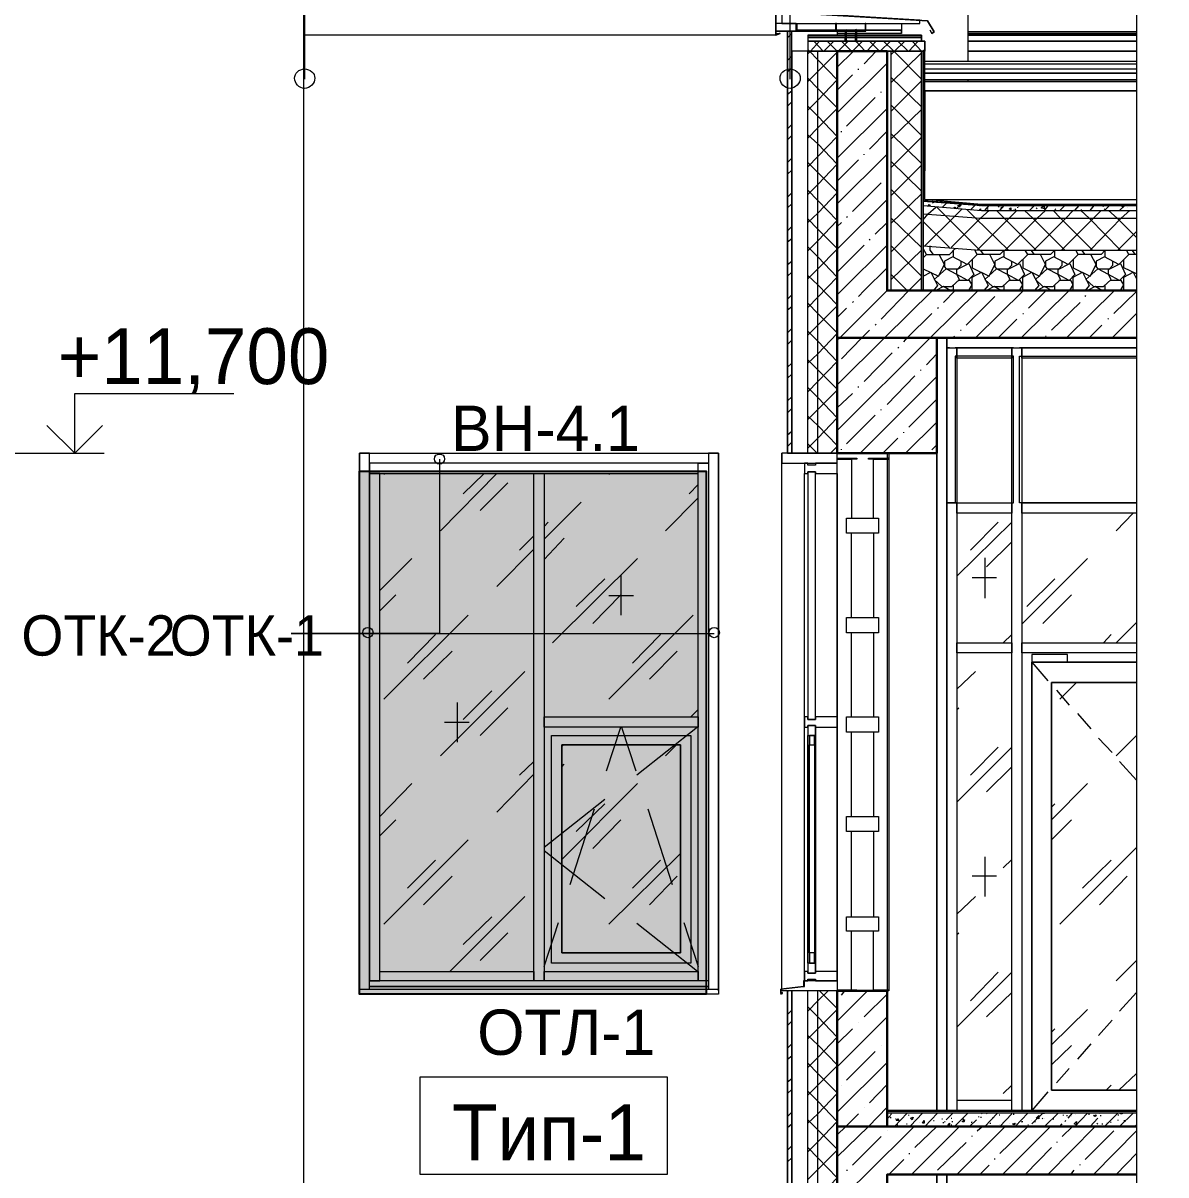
# Model space of a CAD drawing. Header units: millimetres. Extents: x 2294 to 908349, y -83289 to 219220.
# Drawn here: x 378538 to 384467, y -52394 to -46418 of the extents above; entities that cross this region are included whole.
import ezdxf

# ---------------------------------------------------------------- set-up
doc = ezdxf.new("R2010")
doc.units = ezdxf.units.MM
doc.layers.add('PDF _Геометрия', color=7, linetype='Continuous')
doc.layers.add('PDF _Текст', color=7, linetype='Continuous')

msp = doc.modelspace()

# ---------------------------------------------------------------- hatches: boundary and pattern name
at = {"transparency": 33554551}
h = msp.add_hatch(color=3, dxfattribs=at)
h.dxf.hatch_style = 1
h.paths.add_polyline_path([(380283.8, -48742.6), (382082.9, -48742.6), (382082.9, -51456), (380283.8, -51456)])

# ---------------------------------------------------------------- linework, layer by layer
msp.add_lwpolyline([(380283.8, -48742.6), (382082.9, -48742.6), (382082.9, -51456), (380283.8, -51456)], close=True)
at = {"layer": 'PDF _Геометрия', "lineweight": 9}
for points in [[(382517.7, -46708.5), (382517.7, -43289.9), (383256.5, -43289.9)], [(379999.7, -46708.5), (379999.7, -43482.3), (379260.9, -43482.3)], [(384314.4, -44518.3), (384314.4, -53091), (384467.4, -53169.7), (384157, -53322.7), (384314.4, -53401.4), (384314.4, -61506.3)], [(379995.3, -57427.6), (380178.9, -57427.6), (381311.1, -57427.6), (382430.3, -57427.6), (382452.1, -57427.6), (382452.1, -57379.5), (382430.3, -57379.5), (381311.1, -57379.5), (380178.9, -57379.5), (379995.3, -57379.5), (380178.9, -57379.5), (381311.1, -57379.5), (382430.3, -57379.5), (382452.1, -57379.5), (382452.1, -57327), (382430.3, -57327), (381311.1, -57327), (380178.9, -57327), (379995.3, -57327), (379973.4, -57327), (379995.3, -57327), (379995.3, -44951.1)], [(383496.9, -46253.8), (383440.1, -46253.8), (383440.1, -46616.7)], [(382443.4, -46472.4), (382460.9, -46472.4), (382443.4, -46476.8), (382443.4, -46358.8), (382443.4, -46481.2), (379995.3, -46481.2), (379995.3, -46358.8), (382443.4, -46358.8), (382474, -46358.8), (383094.7, -46398.1)], [(382548.3, -46459.3), (382443.4, -46459.3), (382548.3, -46459.3), (382548.3, -46420), (382443.4, -46420)], [(382552.7, -46420), (382552.7, -46459.3), (382526.4, -46459.3), (382762.5, -46459.3), (382762.5, -46481.2), (382801.8, -46481.2), (382609.5, -46481.2), (382609.5, -46485.5), (382609.5, -46494.3), (382609.5, -46511.8), (383199.6, -46511.8), (383199.6, -46494.3), (383199.6, -46485.5), (383199.6, -46481.2), (382863, -46481.2), (383199.6, -46481.2), (383199.6, -46511.8), (383217.1, -46511.8), (383217.1, -46564.2)], [(383094.7, -46420), (383094.7, -46463.7), (383094.7, -46472.4), (382863, -46472.4)], [(382465.2, -46472.4), (382443.4, -46481.2)], [(383199.6, -46485.5), (382609.5, -46485.5)], [(382801.8, -46472.4), (382762.5, -46472.4)], [(382801.8, -46485.5), (382810.6, -46485.5)], [(382806.2, -46468), (382810.6, -46468)], [(382806.2, -46511.8), (382806.2, -46485.5), (382810.6, -46511.8)], [(382854.3, -46472.4), (382810.6, -46472.4)], [(382854.3, -46485.5), (382863, -46485.5)], [(382858.7, -46468), (382863, -46468)], [(382863, -46511.8), (382858.7, -46511.8), (382858.7, -46485.5), (382858.7, -46511.8)], [(383094.7, -46454.9), (383094.7, -46454.9)], [(383094.7, -46472.4), (383094.7, -46454.9)], [(384314.4, -46463.7), (383440.1, -46463.7)], [(384314.4, -46472.4), (383440.1, -46472.4), (384314.4, -46472.4)], [(383199.6, -46494.3), (382609.5, -46494.3)], [(382806.2, -46511.8), (382806.2, -46511.8)], [(382810.6, -46511.8), (382810.6, -46511.8)], [(382609.5, -48649.5), (382609.5, -46564.2)], [(382661.9, -48649.5), (382661.9, -46564.2)], [(384314.4, -47359.8), (383510, -47359.8), (383217.1, -47333.6), (383217.1, -46564.2), (383212.8, -46564.2), (383208.4, -46564.2), (383199.6, -46564.2), (383042.3, -46564.2), (383020.4, -46564.2), (383020.4, -47805.7), (383042.3, -47805.7), (383199.6, -47805.7), (383208.4, -47805.7), (383208.4, -47574.1), (383208.4, -47407.9), (383208.4, -47364.2), (383208.4, -47342.4), (383208.4, -47338), (383208.4, -47333.6), (383208.4, -46564.2)], [(383042.3, -47805.7), (383042.3, -46564.2)], [(383199.6, -47805.7), (383199.6, -46564.2)], [(383208.4, -47333.6), (383212.8, -47333.6), (383212.8, -46564.2)], [(384314.4, -46616.7), (383217.1, -46616.7)], [(383217.1, -46629.8), (384314.4, -46629.8)], [(383217.1, -46656), (384314.4, -46656)], [(383217.1, -46712.9), (384314.4, -46712.9)], [(383217.1, -46721.6), (384314.4, -46721.6)], [(383440.1, -46712.9), (383440.1, -46721.6)], [(383217.1, -46769.7), (384314.4, -46769.7), (383217.1, -46769.7), (383217.1, -47185)], [(383510, -47359.8), (383217.1, -47333.6), (384314.4, -47333.6)], [(383208.4, -47805.7), (384314.4, -47805.7)], [(384314.4, -48155.5), (383719.9, -48155.5), (383719.9, -48103), (383719.9, -48907.4), (383719.9, -48933.6), (383719.9, -49659.3), (383719.9, -52059.3), (383667.4, -52059.3), (383667.4, -52006.8), (383383.3, -52006.8), (383383.3, -52059.3), (383667.4, -52059.3), (383667.4, -49659.3), (383667.4, -48933.6), (383667.4, -48907.4), (383667.4, -48103), (383667.4, -48155.5), (383383.3, -48155.5), (383383.3, -48103), (383383.3, -48907.4), (383330.8, -48907.4), (383383.3, -48907.4), (383383.3, -49659.3), (383383.3, -52059.3), (383330.8, -52059.3), (383330.8, -49659.3), (383330.8, -52059.3), (383330.8, -49659.3), (383330.8, -48933.6), (383330.8, -48907.4), (383330.8, -48129.2), (383330.8, -48050.6), (383330.8, -48103), (383330.8, -48907.4), (383330.8, -48103), (383357, -48103), (383693.6, -48103), (384314.4, -48103), (383719.9, -48103), (384314.4, -48103)], [(384314.4, -48050.6), (383693.6, -48050.6), (383357, -48050.6), (383330.8, -48050.6)], [(383343.9, -48103), (383330.8, -48103), (383383.3, -48103), (383374.5, -48103)], [(383676.2, -48103), (383667.4, -48103), (383719.9, -48103), (383706.8, -48103)], [(384314.4, -48959.8), (383719.9, -48959.8), (383719.9, -48907.4), (384314.4, -48907.4), (383706.8, -48907.4), (383706.8, -48146.7), (384314.4, -48146.7)], [(378137.4, -48649.5), (378635.7, -48649.5), (378806.2, -48649.5), (378806.2, -48339.1), (379632.4, -48339.1)], [(366281.7, -60684.4), (367829.2, -60684.4), (367851.1, -60684.4), (367851.1, -57327), (367829.2, -57327), (372353.8, -57327), (372331.9, -57327), (372331.9, -60684.4), (372353.8, -60684.4), (373901.3, -60684.4), (373923.2, -60684.4), (373923.2, -57327), (373901.3, -57327), (378425.9, -57327), (378404, -57327), (378404, -60684.4), (378425.9, -60684.4), (379973.4, -60684.4), (379995.3, -60684.4), (379995.3, -57327), (379995.3, -48649.5)], [(378648.8, -48649.5), (378959.2, -48649.5)], [(380699.1, -48680.1), (380699.1, -49585), (379929.7, -49585), (382124.2, -49585)], [(380336.3, -51429.8), (380336.3, -51359.8), (380336.3, -50044), (380336.3, -51386.1), (380388.7, -51386.1), (380388.7, -50044), (380388.7, -48754.4), (380336.3, -48754.4), (380336.3, -50044), (380336.3, -48728.2), (380336.3, -48649.5), (380283.8, -48649.5), (380283.8, -48728.2), (380283.8, -50044), (380283.8, -51359.8), (380283.8, -51438.5), (380283.8, -48649.5), (382146.1, -48649.5), (382146.1, -51438.5), (382146.1, -51359.8), (382146.1, -50044), (382146.1, -48728.2), (382146.1, -48649.5), (382093.6, -48649.5), (382093.6, -48728.2), (382093.6, -50044), (382093.6, -51359.8), (382093.6, -51429.8)], [(382762.5, -48649.5), (383020.4, -48649.5), (383020.4, -51438.5), (382762.5, -51438.5), (382474, -51438.5), (382474, -51429.8), (382474, -51359.8), (382474, -50044), (382474, -48728.2), (382474, -48649.5)], [(382762.5, -48675.7), (382863, -48675.7), (382863, -48680.1), (382762.5, -48680.1), (382836.8, -48680.1), (382836.8, -48986.1)], [(383020.4, -48649.5), (383029.2, -48649.5), (383029.2, -48675.7), (383029.2, -48680.1), (382924.2, -48680.1), (382924.2, -48675.7), (383029.2, -48675.7), (383020.4, -48675.7)], [(382950.5, -48986.1), (382950.5, -48680.1), (383029.2, -48680.1), (383029.2, -51434.2), (383029.2, -51438.5), (382924.2, -51438.5), (382924.2, -51434.2), (383029.2, -51434.2), (382950.5, -51434.2), (382950.5, -51128.1)], [(380410.6, -48758.8), (380415, -48754.4)], [(380703.5, -49051.6), (380996.4, -48754.4)], [(380821.5, -48859.3), (380930.8, -48754.4)], [(381577.8, -48758.8), (381582.2, -48754.4)], [(382762.5, -51386.1), (382648.8, -51386.1), (382609.5, -51386.1), (382592, -51386.1), (382592, -50044), (382592, -48754.4), (382609.5, -48754.4), (382609.5, -50017.8)], [(382648.8, -50017.8), (382648.8, -48754.4), (382762.5, -48754.4), (382762.5, -50044), (382762.5, -51386.1), (382762.5, -51438.5), (382863, -51438.5), (382863, -51434.2), (382762.5, -51434.2), (382836.8, -51434.2), (382836.8, -51128.1)], [(382762.5, -51359.8), (382762.5, -50044), (382762.5, -48728.2)], [(380908.9, -48946.7), (381053.2, -48802.5)], [(381993.1, -48859.3), (382041.2, -48811.2)], [(381870.7, -49051.6), (382041.2, -48881.2)], [(381241.2, -49095.4), (381433.5, -48903)], [(384209.5, -49051.6), (384296.9, -48959.8)], [(381241.2, -49029.8), (381263, -49007.9)], [(383383.3, -49287.7), (383667.4, -49007.9)], [(383453.2, -49152.2), (383597.5, -49007.9)], [(381114.4, -49152.2), (381188.7, -49077.9)], [(381241.2, -49200.3), (381346.1, -49091)], [(382836.8, -49501.9), (382836.8, -49064.8)], [(382950.5, -49064.8), (382950.5, -49501.9)], [(383536.3, -49239.6), (383667.4, -49108.5)], [(380996.4, -49340.2), (381188.7, -49147.8)], [(380388.7, -49362), (380554.8, -49195.9)], [(381284.9, -49633.1), (381726.4, -49195.9)], [(383527.5, -49191.5), (383527.5, -49401.4)], [(383719.9, -49536.9), (384060.8, -49195.9)], [(381407.3, -49445.1), (381555.9, -49300.8)], [(381639, -49283.3), (381639, -49488.8)], [(383588.7, -49296.5), (383461.9, -49296.5)], [(383746.1, -49445.1), (383890.4, -49300.8)], [(380388.7, -49466.9), (380471.8, -49383.9)], [(381494.7, -49532.5), (381639, -49383.9)], [(381577.8, -49388.3), (381704.6, -49388.3)], [(383829.2, -49532.5), (383977.8, -49383.9)], [(380410.6, -49926), (380847.7, -49488.8)], [(381577.8, -49926), (382015, -49488.8)], [(384209.5, -49633.1), (384314.4, -49528.1)], [(380323.2, -49585), (379929.7, -49585)], [(380533, -49738), (380677.3, -49589.4)], [(381700.2, -49738), (381844.5, -49589.4)], [(382836.8, -50017.8), (382836.8, -49580.6)], [(382950.5, -49580.6), (382950.5, -50017.8)], [(383623.7, -49633.1), (383667.4, -49589.4)], [(384143.9, -49633.1), (384183.3, -49589.4)], [(384314.4, -49685.5), (383719.9, -49685.5), (383719.9, -49633.1), (384314.4, -49633.1)], [(380616, -49821), (380764.7, -49676.8)], [(381787.6, -49821), (381931.9, -49676.8)], [(383855.4, -51963.1), (383772.3, -52059.3), (383772.3, -49733.6), (384314.4, -49733.6), (383772.3, -49733.6), (383772.3, -52059.3), (384314.4, -52059.3), (383020.4, -52059.3), (383020.4, -52063.7), (383020.4, -52072.4), (383020.4, -52142.4), (384314.4, -52142.4)], [(383772.3, -49733.6), (383855.4, -49829.8)], [(380703.5, -50218.9), (381140.6, -49781.7)], [(383383.3, -49873.5), (383479.4, -49781.7)], [(384314.4, -51954.4), (383872.9, -51954.4), (383872.9, -49838.5), (384314.4, -49838.5)], [(383916.6, -49926), (384004, -49838.5)], [(380821.5, -50030.9), (380970.1, -49882.2)], [(383899.1, -49877.9), (383964.7, -49956.6)], [(380790.9, -49943.4), (380790.9, -50148.9)], [(380908.9, -50113.9), (381053.2, -49969.7)], [(382001.8, -50017.8), (382041.2, -49978.4)], [(383383.3, -49978.4), (383392, -49969.7)], [(384008.4, -50000.3), (384078.3, -50079)], [(380725.3, -50044), (380852.1, -50044)], [(381564.7, -50297.5), (381639, -50070.2)], [(381643.4, -50070.2), (381717.7, -50297.5)], [(382036.8, -50070.2), (381722.1, -50319.4)], [(382644.5, -50113.9), (382648.8, -50113.9), (382648.8, -50061.5), (382609.5, -50061.5), (382609.5, -50113.9), (382648.8, -50113.9), (382648.8, -51294.3), (382644.5, -51294.3)], [(382609.5, -50070.2), (382609.5, -51338)], [(382648.8, -50070.2), (382648.8, -51338)], [(382618.2, -51294.3), (382609.5, -51294.3), (382609.5, -50113.9), (382618.2, -50113.9)], [(382836.8, -50533.6), (382836.8, -50096.5)], [(382950.5, -50096.5), (382950.5, -50533.6)], [(384117.7, -50127.1), (384187.6, -50201.4)], [(384209.5, -50218.9), (384314.4, -50113.9)], [(381333, -50170.8), (381341.7, -50162)], [(381870.7, -50218.9), (381927.5, -50162)], [(383383.3, -50459.3), (383667.4, -50175.1)], [(383453.2, -50319.4), (383597.5, -50175.1)], [(381114.4, -50319.4), (381188.7, -50249.5)], [(384227, -50249.5), (384314.4, -50345.6)], [(380996.4, -50511.8), (381188.7, -50315)], [(381333, -50275.7), (381346.1, -50262.6)], [(383536.3, -50406.8), (383667.4, -50275.7)], [(380388.7, -50533.6), (380554.8, -50363.1)], [(381333, -50756.6), (381726.4, -50363.1)], [(383872.9, -50551.1), (384060.8, -50363.1)], [(381555.9, -50446.2), (381241.2, -50695.4)], [(381376.7, -50887.7), (381503.5, -50494.3)], [(381407.3, -50612.3), (381555.9, -50468)], [(381778.9, -50494.3), (381905.7, -50887.7)], [(383872.9, -50485.5), (383890.4, -50468)], [(380388.7, -50634.2), (380471.8, -50551.1)], [(381494.7, -50699.7), (381639, -50551.1)], [(383872.9, -50656), (383977.8, -50551.1)], [(382836.8, -51053.8), (382836.8, -50612.3)], [(382950.5, -50612.3), (382950.5, -51053.8)], [(380410.6, -51093.2), (380847.7, -50656)], [(381555.9, -50962), (381241.2, -50712.8)], [(381577.8, -51093.2), (381949.4, -50726)], [(383916.6, -51093.2), (384314.4, -50695.4)], [(380533, -50905.2), (380677.3, -50760.9)], [(381700.2, -50905.2), (381844.5, -50760.9)], [(383527.5, -50743.4), (383527.5, -50948.9)], [(383623.7, -50800.3), (383667.4, -50756.6)], [(384034.6, -50905.2), (384183.3, -50760.9)], [(380616, -50992.6), (380764.7, -50844)], [(381787.6, -50992.6), (381931.9, -50844)], [(383588.7, -50844), (383461.9, -50844)], [(384122.1, -50992.6), (384266.3, -50844)], [(380751.6, -51338), (381140.6, -50948.9)], [(383383.3, -51040.7), (383479.4, -50948.9)], [(380821.5, -51198.1), (380970.1, -51053.8)], [(381241.2, -51311.8), (381315.5, -51084.4)], [(382036.8, -51338), (381722.1, -51088.8)], [(381966.9, -51084.4), (382041.2, -51311.8)], [(380908.9, -51281.2), (381053.2, -51136.9)], [(383383.3, -51145.6), (383392, -51136.9)], [(381429.2, -51241.8), (381433.5, -51241.8)], [(384209.5, -51386.1), (384314.4, -51281.2)], [(382093.6, -51386.1), (380336.3, -51386.1)], [(383383.3, -51626.5), (383667.4, -51342.4)], [(383453.2, -51491), (383597.5, -51342.4)], [(382146.1, -51425.4), (382146.1, -51429.8), (382146.1, -51456), (380283.8, -51456), (380283.8, -51429.8), (380283.8, -51425.4)], [(380283.8, -51429.8), (382146.1, -51429.8)], [(380283.8, -51451.6), (380283.8, -51447.3)], [(382093.6, -51416.7), (380336.3, -51416.7), (382093.6, -51416.7)], [(382093.6, -51416.7), (380336.3, -51416.7)], [(382146.1, -51447.3), (382146.1, -51451.6)], [(382592, -51416.7), (382587.6, -51416.7), (382592, -51416.7)], [(382609.5, -52990.4), (382609.5, -51438.5)], [(382661.9, -52990.4), (382661.9, -51438.5)], [(383536.3, -51574), (383667.4, -51447.3)], [(384314.4, -51447.3), (384227, -51543.4)], [(383872.9, -51718.3), (384060.8, -51534.7)], [(384187.6, -51591.5), (384117.7, -51670.2)], [(383872.9, -51652.7), (383890.4, -51635.2)], [(383872.9, -51823.2), (383977.8, -51722.7)], [(384078.3, -51713.9), (384008.4, -51792.6)], [(383964.7, -51840.7), (383899.1, -51915)], [(384222.6, -51954.4), (384314.4, -51866.9)], [(383623.7, -51971.9), (383667.4, -51928.1)], [(384157, -51954.4), (384183.3, -51928.1)], [(384314.4, -52063.7), (383020.4, -52063.7)], [(384314.4, -52072.4), (383020.4, -52072.4)], [(383125.3, -52391.5), (383020.4, -52391.5)], [(383330.8, -52465.8), (383330.8, -52391.5), (383278.3, -52391.5), (383278.3, -52465.8)], [(383278.3, -56395.9), (383278.3, -52391.5), (384314.4, -52391.5), (383693.6, -52391.5), (383357, -52391.5), (383330.8, -52391.5), (383330.8, -52439.6)]]:
    msp.add_lwpolyline(points, dxfattribs=at)
at = {"layer": 'PDF _Геометрия', "lineweight": 20}
for points in [[(383252.1, -46472.4), (383265.2, -46463.7), (383230.2, -46406.8), (382443.4, -46358.8), (382443.4, -46481.2), (382465.2, -46472.4), (382460.9, -46472.4), (382443.4, -46476.8), (382443.4, -46358.8), (383230.2, -46406.8), (383265.2, -46463.7), (383252.1, -46472.4), (383243.4, -46454.9)], [(382806.2, -46459.3), (382758.1, -46459.3), (382758.1, -46420), (382753.7, -46420), (382753.7, -46459.3)], [(382911.1, -46459.3), (382911.1, -46420), (382906.8, -46420), (382906.8, -46459.3), (382863, -46459.3)], [(382858.7, -46459.3), (382810.6, -46459.3)], [(382474, -48649.5), (382474, -48701.9), (382762.5, -48701.9), (382762.5, -48649.5)], [(382609.5, -48710.7), (382609.5, -48701.9), (382592, -48701.9), (382592, -48754.4), (382609.5, -48754.4), (382609.5, -48745.6), (382648.8, -48745.6), (382648.8, -48754.4), (382762.5, -48754.4), (382762.5, -48701.9), (382648.8, -48701.9), (382648.8, -48710.7)], [(382609.5, -50030.9), (382609.5, -50017.8), (382592, -50017.8), (382592, -50070.2), (382609.5, -50070.2), (382609.5, -50061.5), (382648.8, -50061.5), (382648.8, -50070.2), (382762.5, -50070.2), (382762.5, -50017.8), (382648.8, -50017.8), (382648.8, -50030.9)], [(382644.5, -50162), (382644.5, -50113.9), (382618.2, -50113.9), (382618.2, -50162)], [(382644.5, -51294.3), (382644.5, -51241.8), (382618.2, -51241.8), (382618.2, -51294.3)], [(382609.5, -51346.7), (382609.5, -51338), (382592, -51338), (382592, -51386.1), (382609.5, -51386.1), (382609.5, -51377.3), (382648.8, -51377.3), (382648.8, -51386.1), (382762.5, -51386.1), (382762.5, -51338), (382648.8, -51338), (382648.8, -51346.7)]]:
    msp.add_lwpolyline(points, close=True, dxfattribs=at)
at = {"layer": 'PDF _Геометрия', "lineweight": 9}
for points in [[(383190.9, -46402.5), (382474, -46358.8), (382474, -46420), (383190.9, -46420)], [(382443.4, -46459.3), (382504.6, -46459.3)], [(382526.4, -48649.5), (382526.4, -46459.3), (382504.6, -46459.3), (382504.6, -48649.5)], [(382504.6, -46459.3), (382504.6, -48649.5)], [(382753.7, -46454.9), (382552.7, -46454.9)], [(382906.8, -46454.9), (382762.5, -46454.9)], [(382806.2, -46450.6), (382806.2, -46454.9), (382801.8, -46454.9), (382801.8, -46459.3), (382806.2, -46459.3), (382806.2, -46468), (382801.8, -46468), (382801.8, -46485.5), (382806.2, -46485.5), (382806.2, -46489.9), (382801.8, -46489.9), (382806.2, -46489.9), (382806.2, -46494.3), (382801.8, -46494.3), (382806.2, -46494.3), (382806.2, -46498.6), (382801.8, -46498.6), (382801.8, -46503), (382801.8, -46507.4), (382801.8, -46511.8), (382806.2, -46511.8), (382806.2, -46516.1), (382810.6, -46516.1), (382810.6, -46511.8), (382810.6, -46507.4), (382810.6, -46503), (382810.6, -46498.6), (382810.6, -46494.3), (382810.6, -46489.9), (382810.6, -46485.5), (382810.6, -46468), (382810.6, -46459.3), (382814.9, -46459.3), (382814.9, -46454.9), (382810.6, -46454.9), (382806.2, -46450.6), (382806.2, -46454.9)], [(382854.3, -46481.2), (382810.6, -46481.2)], [(382858.7, -46450.6), (382854.3, -46454.9), (382849.9, -46454.9), (382849.9, -46459.3), (382858.7, -46459.3), (382858.7, -46468), (382854.3, -46468), (382854.3, -46485.5), (382858.7, -46485.5), (382858.7, -46489.9), (382854.3, -46489.9), (382854.3, -46494.3), (382854.3, -46498.6), (382854.3, -46503), (382854.3, -46507.4), (382854.3, -46511.8), (382858.7, -46511.8), (382858.7, -46516.1), (382863, -46511.8), (382863, -46507.4), (382863, -46503), (382863, -46498.6), (382863, -46494.3), (382863, -46489.9), (382863, -46485.5), (382863, -46468), (382863, -46459.3), (382867.4, -46459.3), (382867.4, -46454.9), (382863, -46454.9), (382858.7, -46450.6), (382858.7, -46454.9)], [(383094.7, -46454.9), (382911.1, -46454.9)], [(384314.4, -46481.2), (383440.1, -46481.2)], [(382609.5, -46564.2), (383217.1, -46564.2), (383217.1, -46511.8), (382609.5, -46511.8)], [(383440.1, -46511.8), (384314.4, -46511.8)], [(382762.5, -48649.5), (382762.5, -46564.2), (382661.9, -46564.2), (382609.5, -46564.2), (382526.4, -46564.2), (382526.4, -48649.5), (382609.5, -48649.5), (382661.9, -48649.5)], [(383440.1, -46564.2), (384314.4, -46564.2)], [(384314.4, -46677.9), (383217.1, -46677.9)], [(384314.4, -46712.9), (383217.1, -46712.9)], [(383278.3, -48933.6), (383278.3, -48907.4), (383278.3, -48129.2), (383278.3, -48050.6), (383278.3, -52059.3), (383278.3, -49659.3)], [(383383.3, -48103), (383667.4, -48103)], [(383676.2, -48907.4), (383676.2, -48146.7), (383374.5, -48146.7), (383374.5, -48907.4)], [(381215, -48701.9), (380336.3, -48701.9), (380336.3, -48754.4), (381215, -48754.4), (382041.2, -48754.4), (382041.2, -48701.9), (381215, -48701.9), (380362.5, -48701.9), (380336.3, -48701.9), (380336.3, -48649.5), (380362.5, -48649.5), (381215, -48649.5), (382067.4, -48649.5), (382093.6, -48649.5), (382093.6, -48701.9), (382067.4, -48701.9)], [(382041.2, -48728.2), (382041.2, -48701.9), (382093.6, -48701.9), (382093.6, -48728.2), (382093.6, -50044), (382093.6, -51386.1), (382041.2, -51386.1), (382041.2, -50044)], [(381241.2, -51386.1), (381188.7, -51386.1), (380388.7, -51386.1), (380388.7, -51338), (381188.7, -51338), (381188.7, -51386.1), (381188.7, -50044), (381188.7, -48754.4), (381241.2, -48754.4), (381241.2, -50044)], [(382648.8, -50030.9), (382648.8, -48745.6), (382609.5, -48745.6), (382609.5, -50030.9)], [(383330.8, -49659.3), (383330.8, -48907.4)], [(383383.3, -48907.4), (383667.4, -48907.4), (383667.4, -48959.8), (383383.3, -48959.8)], [(382976.7, -49064.8), (382810.6, -49064.8), (382810.6, -48986.1), (382976.7, -48986.1)], [(382976.7, -49580.6), (382810.6, -49580.6), (382810.6, -49501.9), (382976.7, -49501.9)], [(383383.3, -49633.1), (383667.4, -49633.1), (383667.4, -49685.5), (383383.3, -49685.5)], [(383955.9, -49694.3), (383772.3, -49694.3), (383772.3, -49733.6), (383955.9, -49733.6)], [(382041.2, -50070.2), (381241.2, -50070.2), (381241.2, -50017.8), (382041.2, -50017.8)], [(382976.7, -50096.5), (382810.6, -50096.5), (382810.6, -50017.8), (382976.7, -50017.8)], [(381280.5, -50113.9), (382001.8, -50113.9), (382001.8, -51294.3), (381280.5, -51294.3)], [(382001.8, -50113.9), (382001.8, -51294.3), (381280.5, -51294.3), (381280.5, -50113.9)], [(381949.4, -50162), (381333, -50162), (381333, -51241.8), (381949.4, -51241.8)], [(381333, -51241.8), (381333, -50162), (381949.4, -50162), (381949.4, -51241.8)], [(382618.2, -51241.8), (382618.2, -50162), (382644.5, -50162), (382644.5, -51241.8)], [(382976.7, -50612.3), (382810.6, -50612.3), (382810.6, -50533.6), (382976.7, -50533.6)], [(382976.7, -51128.1), (382810.6, -51128.1), (382810.6, -51053.8), (382976.7, -51053.8)], [(382648.8, -51346.7), (382648.8, -51294.3), (382609.5, -51294.3), (382609.5, -51346.7)], [(382041.2, -51386.1), (381241.2, -51386.1), (381241.2, -51338), (382041.2, -51338)], [(382587.6, -51386.1), (382587.6, -51416.7), (382592, -51416.7), (382592, -51386.1)], [(382587.6, -51416.7), (382469.6, -51429.8), (382469.6, -51456), (382478.3, -51451.6), (382478.3, -51447.3), (382469.6, -51451.6), (382469.6, -51429.8)], [(382526.4, -52990.4), (382526.4, -51438.5), (382504.6, -51438.5), (382504.6, -52990.4)], [(382504.6, -51438.5), (382504.6, -52990.4)], [(382762.5, -52990.4), (382762.5, -51438.5), (382661.9, -51438.5), (382609.5, -51438.5), (382526.4, -51438.5), (382526.4, -52990.4), (382609.5, -52990.4), (382661.9, -52990.4)], [(380598.6, -51884.4), (381879.4, -51884.4), (381879.4, -52391.5), (380598.6, -52391.5)]]:
    msp.add_lwpolyline(points, close=True, dxfattribs=at)
at = {"layer": 'PDF _Геометрия', "color": 250, "lineweight": 9, "true_color": 0x1d1d1d}
for points in [[(382504.6, -46494.3), (382526.4, -46472.4)], [(383243.4, -46459.3), (383247.7, -46459.3)], [(383256.5, -46450.6), (383256.5, -46450.6)], [(382609.5, -46577.3), (382622.6, -46564.2), (382670.7, -46511.8)], [(382688.2, -46564.2), (382640.1, -46511.8)], [(382692.5, -46564.2), (382745, -46511.8)], [(382762.5, -46564.2), (382710, -46511.8)], [(382766.9, -46564.2), (382819.3, -46511.8)], [(382836.8, -46564.2), (382784.3, -46511.8)], [(382841.2, -46564.2), (382893.6, -46511.8)], [(382906.8, -46564.2), (382858.7, -46511.8)], [(382915.5, -46564.2), (382963.6, -46511.8)], [(382981.1, -46564.2), (382928.6, -46511.8)], [(382985.4, -46564.2), (383037.9, -46511.8)], [(383199.6, -46708.5), (383055.4, -46564.2), (383002.9, -46511.8)], [(383042.3, -46581.7), (383059.8, -46564.2), (383112.2, -46511.8)], [(383129.7, -46564.2), (383077.2, -46511.8)], [(383134.1, -46564.2), (383182.2, -46511.8)], [(383199.6, -46564.2), (383151.6, -46511.8)], [(382504.6, -46612.3), (382526.4, -46590.5)], [(382609.5, -46870.2), (382661.9, -46817.8), (382762.5, -46712.9), (382661.9, -46607.9), (382618.2, -46564.2), (382609.5, -46555.5)], [(382609.5, -46721.6), (382661.9, -46669.1), (382762.5, -46568.6)], [(382762.5, -46647.3), (382845.6, -46564.2)], [(382762.5, -46564.2), (382762.5, -46564.2)], [(382902.4, -46629.8), (382963.6, -46564.2)], [(383042.3, -46726), (383199.6, -46573)], [(383204, -46564.2), (383217.1, -46555.5)], [(382504.6, -46669.1), (382526.4, -46651.7)], [(382762.5, -46883.3), (383020.4, -46625.4)], [(382871.8, -46660.4), (382871.8, -46656)], [(382762.5, -46857.1), (382661.9, -46756.6), (382609.5, -46704.1)], [(382762.5, -46765.3), (382841.2, -46686.6)], [(383199.6, -46852.7), (383042.3, -46699.7)], [(383042.3, -46874.6), (383199.6, -46717.2)], [(382504.6, -46787.2), (382526.4, -46769.7)], [(382989.8, -46778.4), (382989.8, -46774.1)], [(383020.4, -46747.8), (383020.4, -46743.5)], [(382504.6, -46848.4), (382526.4, -46826.5)], [(382609.5, -47163.1), (382661.9, -47110.7), (382762.5, -47005.8), (382661.9, -46900.8), (382609.5, -46848.4)], [(382810.6, -46953.3), (382959.2, -46804.7)], [(383199.6, -47001.4), (383042.3, -46844)], [(382609.5, -47014.5), (382661.9, -46962), (382762.5, -46861.5)], [(382762.5, -47119.4), (383020.4, -46861.5)], [(383042.3, -47018.9), (383199.6, -46865.9)], [(382504.6, -46966.4), (382526.4, -46944.5)], [(382504.6, -47023.2), (382526.4, -47001.4)], [(382609.5, -47307.4), (382661.9, -47254.9), (382762.5, -47150), (382661.9, -47045.1), (382609.5, -46997)], [(382784.3, -46983.9), (382784.3, -46979.5)], [(382928.6, -47071.3), (383020.4, -46979.5)], [(383199.6, -47145.6), (383042.3, -46992.6)], [(383042.3, -47167.5), (383199.6, -47010.1)], [(382504.6, -47141.3), (382526.4, -47119.4)], [(382762.5, -47294.3), (382661.9, -47193.7), (382609.5, -47141.3)], [(382762.5, -47355.5), (383020.4, -47097.6)], [(382762.5, -47237.4), (382871.8, -47128.2)], [(382902.4, -47101.9), (382902.4, -47097.6)], [(383199.6, -47289.9), (383042.3, -47136.9)], [(382504.6, -47202.5), (382526.4, -47180.6)], [(383042.3, -47311.8), (383199.6, -47154.4)], [(382841.2, -47394.8), (382989.8, -47246.2)], [(383020.4, -47220), (383020.4, -47215.6)], [(382504.6, -47320.5), (382526.4, -47298.6)], [(382609.5, -47600.3), (382661.9, -47547.8), (382762.5, -47442.9), (382661.9, -47338), (382609.5, -47285.5)], [(382609.5, -47451.7), (382661.9, -47403.6), (382762.5, -47298.6)], [(383199.6, -47438.5), (383042.3, -47281.2)], [(383042.3, -47456), (383199.6, -47303)], [(382504.6, -47377.3), (382526.4, -47355.5)], [(382609.5, -47744.5), (382661.9, -47692.1), (382762.5, -47591.5), (383020.4, -47333.6)], [(383208.4, -47355.5), (383208.4, -47355.5)], [(383208.4, -47438.5), (383234.6, -47407.9), (383274, -47373)], [(383217.1, -47574.1), (383370.1, -47421.1), (383409.5, -47381.7)], [(383234.6, -47368.6), (383239, -47359.8), (383243.4, -47368.6)], [(383239, -47364.2), (383243.4, -47364.2)], [(383256.5, -47351.1), (383260.9, -47346.7)], [(383501.3, -47595.9), (383322.1, -47416.7), (383278.3, -47373)], [(383304.6, -47359.8), (383304.6, -47359.8)], [(383308.9, -47373), (383330.8, -47351.1)], [(383365.8, -47377.3), (383374.5, -47373), (383374.5, -47377.3)], [(383370.1, -47373), (383374.5, -47373)], [(383378.9, -47381.7), (383405.1, -47355.5)], [(383396.4, -47364.2), (383400.7, -47364.2)], [(383400.7, -47359.8), (383405.1, -47364.2)], [(383649.9, -47595.9), (383479.4, -47429.8), (383435.7, -47386.1)], [(383453.2, -47386.1), (383475.1, -47364.2)], [(383496.9, -47390.4), (383505.7, -47381.7), (383505.7, -47390.4)], [(383501.3, -47364.2), (383501.3, -47368.6)], [(383527.5, -47390.4), (383549.4, -47364.2)], [(383540.6, -47381.7), (383545, -47381.7)], [(383597.5, -47368.6), (383601.8, -47373)], [(383606.2, -47390.4), (383628.1, -47364.2)], [(383610.6, -47373), (383614.9, -47373)], [(383676.2, -47390.4), (383680.5, -47386.1)], [(383684.9, -47386.1), (383689.3, -47381.7)], [(383698, -47373), (383698, -47377.3)], [(383702.4, -47368.6), (383706.8, -47364.2)], [(383759.2, -47390.4), (383785.4, -47364.2)], [(383772.3, -47373), (383776.7, -47373)], [(383794.2, -47377.3), (383798.6, -47381.7)], [(383837.9, -47390.4), (383855.4, -47368.6)], [(383890.4, -47381.7), (383894.7, -47386.1)], [(383916.6, -47390.4), (383942.8, -47364.2)], [(383990.9, -47386.1), (383990.9, -47390.4)], [(383995.3, -47390.4), (384017.1, -47364.2)], [(384008.4, -47373), (384008.4, -47373)], [(384025.9, -47386.1), (384030.2, -47386.1)], [(384074, -47390.4), (384095.8, -47364.2)], [(384139.5, -47368.6), (384143.9, -47368.6)], [(384148.3, -47390.4), (384174.5, -47364.2)], [(384148.3, -47386.1), (384152.7, -47381.7)], [(384227, -47390.4), (384253.2, -47364.2)], [(384240.1, -47373), (384244.5, -47368.6)], [(384266.3, -47377.3), (384266.3, -47377.3)], [(382762.5, -47587.2), (382661.9, -47486.6), (382609.5, -47434.2)], [(382810.6, -47425.4), (382814.9, -47421.1)], [(383199.6, -47582.8), (383042.3, -47429.8)], [(383042.3, -47604.7), (383199.6, -47447.3)], [(383343.9, -47582.8), (383208.4, -47447.3)], [(383352.7, -47582.8), (383505.7, -47429.8), (383549.4, -47390.4)], [(383488.2, -47595.9), (383654.3, -47429.8), (383693.6, -47390.4)], [(383794.2, -47595.9), (383628.1, -47429.8), (383588.7, -47390.4)], [(383632.4, -47595.9), (383798.6, -47429.8), (383842.3, -47390.4)], [(383942.8, -47595.9), (383776.7, -47429.8), (383733, -47390.4)], [(383781.1, -47595.9), (383947.2, -47429.8), (383986.5, -47390.4)], [(384087.1, -47595.9), (383921, -47429.8), (383881.6, -47390.4)], [(383925.3, -47595.9), (384091.4, -47429.8), (384130.8, -47390.4)], [(384231.3, -47595.9), (384069.6, -47429.8), (384025.9, -47390.4)], [(384074, -47595.9), (384235.7, -47429.8), (384279.4, -47390.4)], [(384314.4, -47530.3), (384213.9, -47429.8), (384170.1, -47390.4)], [(382504.6, -47495.4), (382526.4, -47473.5)], [(382762.5, -47473.5), (382784.3, -47451.7)], [(382959.2, -47512.9), (383020.4, -47451.7)], [(384218.2, -47595.9), (384314.4, -47499.7)], [(382504.6, -47552.2), (382526.4, -47534.7)], [(382928.6, -47543.5), (382933, -47539.1)], [(382609.5, -47893.2), (382661.9, -47840.7), (382762.5, -47735.8), (382661.9, -47630.9), (382609.5, -47578.4)], [(382762.5, -47827.6), (382784.3, -47805.7), (383020.4, -47569.7)], [(382762.5, -47709.6), (382902.4, -47569.7)], [(383199.6, -47731.4), (383042.3, -47574.1)], [(383042.3, -47748.9), (383199.6, -47595.9)], [(383208.4, -47635.3), (383225.9, -47617.8), (383343.9, -47617.8), (383374.5, -47587.2), (383378.9, -47587.2)], [(383225.9, -47617.8), (383208.4, -47587.2)], [(383208.4, -47692.1), (383287.1, -47731.4), (383317.7, -47670.2), (383291.5, -47617.8)], [(383260.9, -47617.8), (383243.4, -47595.9), (383243.4, -47574.1)], [(383628.1, -47595.9), (383606.2, -47617.8), (383488.2, -47617.8), (383435.7, -47670.2), (383361.4, -47630.9), (383317.7, -47652.7), (383317.7, -47683.3), (383326.4, -47692.1), (383265.2, -47748.9), (383304.6, -47783.9), (383357, -47783.9), (383396.4, -47748.9), (383383.3, -47722.7), (383383.3, -47696.5), (383444.5, -47665.9), (383470.7, -47722.7), (383440.1, -47753.3), (383383.3, -47722.7), (383326.4, -47692.1), (383387.6, -47692.1), (383405.1, -47674.6), (383405.1, -47652.7)], [(383365.8, -47630.9), (383365.8, -47600.3)], [(383461.9, -47644), (383461.9, -47687.7), (383549.4, -47731.4), (383580, -47670.2), (383553.7, -47617.8)], [(383488.2, -47617.8), (383475.1, -47595.9)], [(383523.1, -47617.8), (383505.7, -47595.9)], [(383505.7, -47595.9), (383505.7, -47595.9)], [(383890.4, -47595.9), (383868.5, -47617.8), (383750.5, -47617.8), (383698, -47670.2), (383623.7, -47630.9), (383580, -47652.7), (383580, -47683.3), (383588.7, -47692.1), (383527.5, -47748.9), (383566.9, -47783.9), (383619.3, -47783.9), (383658.7, -47748.9), (383645.5, -47722.7), (383645.5, -47696.5), (383706.8, -47665.9), (383733, -47722.7), (383702.4, -47753.3), (383645.5, -47722.7), (383588.7, -47692.1), (383649.9, -47692.1), (383667.4, -47674.6), (383667.4, -47652.7)], [(383628.1, -47630.9), (383628.1, -47600.3)], [(383724.2, -47644), (383724.2, -47687.7), (383811.7, -47731.4), (383842.3, -47670.2), (383816, -47617.8)], [(383750.5, -47617.8), (383737.4, -47595.9)], [(383785.4, -47617.8), (383768, -47595.9)], [(383768, -47595.9), (383768, -47595.9)], [(384152.7, -47595.9), (384130.8, -47617.8), (384012.8, -47617.8), (383960.3, -47670.2), (383886, -47630.9), (383842.3, -47652.7), (383842.3, -47683.3), (383851, -47692.1), (383789.8, -47748.9), (383829.2, -47783.9), (383881.6, -47783.9), (383921, -47748.9), (383907.8, -47722.7), (383907.8, -47696.5), (383969, -47665.9), (383995.3, -47722.7), (383964.7, -47753.3), (383907.8, -47722.7), (383851, -47692.1), (383912.2, -47692.1), (383929.7, -47674.6), (383929.7, -47652.7)], [(383890.4, -47630.9), (383890.4, -47600.3)], [(383986.5, -47644), (383986.5, -47687.7), (384074, -47731.4), (384104.6, -47670.2), (384078.3, -47617.8)], [(384012.8, -47617.8), (383999.6, -47595.9)], [(384047.7, -47617.8), (384030.2, -47595.9)], [(384030.2, -47595.9), (384030.2, -47595.9)], [(384314.4, -47617.8), (384275.1, -47617.8), (384222.6, -47670.2), (384148.3, -47630.9), (384104.6, -47652.7), (384104.6, -47683.3), (384113.3, -47692.1), (384052.1, -47748.9), (384091.4, -47783.9), (384143.9, -47783.9), (384183.3, -47748.9), (384170.1, -47722.7), (384170.1, -47696.5), (384231.3, -47665.9), (384257.6, -47722.7), (384227, -47753.3), (384170.1, -47722.7), (384113.3, -47692.1), (384174.5, -47692.1), (384192, -47674.6), (384192, -47652.7)], [(384152.7, -47630.9), (384152.7, -47600.3)], [(384275.1, -47617.8), (384261.9, -47595.9)], [(384310, -47617.8), (384292.5, -47595.9)], [(384292.5, -47595.9), (384292.5, -47595.9)], [(382504.6, -47670.2), (382526.4, -47652.7)], [(382871.8, -47836.4), (382902.4, -47805.7), (383020.4, -47687.7)], [(384314.4, -47718.3), (384248.8, -47687.7), (384248.8, -47644)], [(382504.6, -47731.4), (382526.4, -47709.6)], [(382762.5, -47880.1), (382661.9, -47775.1), (382609.5, -47727.1)], [(382989.8, -47954.4), (383134.1, -47805.7), (383199.6, -47740.2)], [(383125.3, -47805.7), (383042.3, -47722.7)], [(383208.4, -47731.4), (383247.7, -47709.6), (383282.7, -47779.5), (383260.9, -47805.7)], [(383208.4, -47722.7), (383208.4, -47722.7)], [(383208.4, -47722.7), (383208.4, -47722.7)], [(383461.9, -47805.7), (383461.9, -47735.8), (383510, -47709.6), (383545, -47779.5), (383523.1, -47805.7)], [(383724.2, -47805.7), (383724.2, -47735.8), (383772.3, -47709.6), (383807.3, -47779.5), (383785.4, -47805.7)], [(383986.5, -47805.7), (383986.5, -47735.8), (384034.6, -47709.6), (384069.6, -47779.5), (384047.7, -47805.7)], [(384248.8, -47805.7), (384248.8, -47735.8), (384296.9, -47709.6), (384314.4, -47744.5)], [(382762.5, -48059.3), (382775.6, -48050.6), (383020.4, -47805.7), (383020.4, -47801.4)], [(382762.5, -48295.4), (383007.3, -48050.6), (383256.5, -47805.7)], [(382762.5, -48531.4), (383243.4, -48050.6), (383492.5, -47805.7)], [(383348.3, -47805.7), (383313.3, -47783.9), (383274, -47805.7)], [(383313.3, -47867), (383374.5, -47805.7)], [(383365.8, -47805.7), (383365.8, -47779.5)], [(383444.5, -47805.7), (383461.9, -47775.1), (383448.8, -47753.3), (383387.6, -47753.3)], [(383479.4, -48050.6), (383728.6, -47805.7)], [(383606.2, -47805.7), (383610.6, -47805.7), (383575.6, -47783.9), (383536.3, -47805.7)], [(383628.1, -47805.7), (383628.1, -47779.5)], [(383706.8, -47805.7), (383724.2, -47775.1), (383711.1, -47753.3), (383649.9, -47753.3)], [(383715.5, -48050.6), (383964.7, -47805.7)], [(383754.8, -47897.6), (383846.6, -47805.7)], [(383872.9, -47805.7), (383837.9, -47783.9), (383798.6, -47805.7)], [(383890.4, -47805.7), (383890.4, -47779.5)], [(383969, -47805.7), (383986.5, -47775.1), (383973.4, -47753.3), (383912.2, -47753.3)], [(383951.6, -48050.6), (384200.7, -47805.7)], [(384135.2, -47805.7), (384100.2, -47783.9), (384060.8, -47805.7)], [(384078.3, -47805.7), (384082.7, -47805.7)], [(384152.7, -47805.7), (384152.7, -47779.5)], [(384231.3, -47805.7), (384248.8, -47775.1), (384235.7, -47753.3), (384178.9, -47753.3)], [(384310, -47805.7), (384314.4, -47801.4)], [(382504.6, -47849.5), (382526.4, -47827.6)], [(382841.2, -47867), (382845.6, -47862.6)], [(383431.3, -47985), (383580, -47836.4)], [(383872.9, -48011.2), (384021.5, -47867)], [(384047.7, -47836.4), (384052.1, -47832)], [(384196.4, -47923.8), (384314.4, -47810.1)], [(382504.6, -47906.3), (382526.4, -47888.8)], [(382762.5, -48024.3), (382661.9, -47923.8), (382609.5, -47871.3)], [(382609.5, -48037.4), (382661.9, -47985), (382762.5, -47884.4)], [(382762.5, -47945.6), (382810.6, -47897.6)], [(383107.8, -48072.4), (383125.3, -48050.6), (383252.1, -47923.8)], [(383282.7, -47897.6), (383287.1, -47893.2)], [(383724.2, -47923.8), (383728.6, -47923.8)], [(384187.6, -48050.6), (384314.4, -47923.8)], [(382959.2, -47985), (382963.6, -47980.6)], [(383597.5, -48050.6), (383693.6, -47954.4)], [(384069.6, -48050.6), (384135.2, -47985)], [(384165.8, -47954.4), (384170.1, -47950)], [(382504.6, -48024.3), (382526.4, -48002.5)], [(382609.5, -48330.3), (382661.9, -48277.9), (382762.5, -48173), (382661.9, -48068), (382609.5, -48015.6)], [(382609.5, -48181.7), (382661.9, -48133.6), (382762.5, -48028.7)], [(382784.3, -48159.8), (382889.3, -48050.6), (382928.6, -48011.2)], [(383361.4, -48050.6), (383370.1, -48041.8)], [(383400.7, -48011.2), (383405.1, -48011.2)], [(383842.3, -48041.8), (383846.6, -48041.8)], [(382504.6, -48085.5), (382526.4, -48063.7)], [(383077.2, -48103), (383081.6, -48098.6)], [(382762.5, -48317.2), (382661.9, -48216.7), (382609.5, -48164.2)], [(382902.4, -48277.9), (383046.6, -48129.2)], [(383225.9, -48190.4), (383278.3, -48133.6)], [(382504.6, -48203.6), (382526.4, -48181.7)], [(383195.3, -48221), (383195.3, -48216.7)], [(382504.6, -48260.4), (382526.4, -48238.5)], [(382880.5, -48649.5), (383278.3, -48251.6)], [(383020.4, -48395.9), (383164.7, -48247.3)], [(382609.5, -48623.2), (382661.9, -48570.8), (382762.5, -48465.9), (382661.9, -48360.9), (382609.5, -48308.5)], [(382609.5, -48474.6), (382661.9, -48422.1), (382762.5, -48321.6)], [(382762.5, -48413.4), (382841.2, -48339.1)], [(382871.8, -48308.5), (382871.8, -48304.1)], [(382504.6, -48378.4), (382526.4, -48356.6)], [(383134.1, -48513.9), (383278.3, -48369.7)], [(382504.6, -48439.6), (382526.4, -48417.8)], [(382762.5, -48610.1), (382661.9, -48505.2), (382609.5, -48457.1)], [(382810.6, -48601.4), (382959.2, -48452.7)], [(382989.8, -48426.5), (382989.8, -48422.1)], [(383116.6, -48649.5), (383278.3, -48487.7)], [(382504.6, -48553.3), (382526.4, -48535.8)], [(382998.6, -48649.5), (383077.2, -48570.8)], [(383107.8, -48544.5), (383107.8, -48540.2)], [(382504.6, -48614.5), (382526.4, -48592.6)], [(382657.6, -48649.5), (382609.5, -48601.4)], [(382727.5, -48649.5), (382762.5, -48614.5)], [(382784.3, -48632), (382784.3, -48627.6)], [(383252.1, -48632), (383278.3, -48605.7)], [(382504.6, -51442.9), (382508.9, -51438.5)], [(382609.5, -51543.4), (382661.9, -51491), (382714.4, -51438.5)], [(382762.5, -51530.3), (382670.7, -51438.5)], [(382762.5, -51595.9), (382919.9, -51438.5)], [(382784.3, -51460.4), (382801.8, -51438.5)], [(382902.4, -51574), (383020.4, -51456)], [(382504.6, -51560.9), (382526.4, -51539.1)], [(382609.5, -51836.3), (382661.9, -51783.9), (382762.5, -51679), (382661.9, -51574), (382609.5, -51521.6)], [(382609.5, -51687.7), (382661.9, -51635.2), (382762.5, -51534.7)], [(382504.6, -51617.8), (382526.4, -51595.9)], [(382762.5, -51832), (383020.4, -51574)], [(382871.8, -51604.6), (382871.8, -51604.6)], [(382762.5, -51823.2), (382661.9, -51718.3), (382609.5, -51670.2)], [(382762.5, -51713.9), (382841.2, -51635.2)], [(382504.6, -51735.8), (382526.4, -51713.9)], [(382989.8, -51722.7), (382989.8, -51722.7)], [(383020.4, -51692.1), (383020.4, -51692.1)], [(382504.6, -51792.6), (382526.4, -51775.1)], [(382762.5, -52068), (383020.4, -51810.1)], [(382810.6, -51901.9), (382959.2, -51753.3)], [(382762.5, -51967.5), (382661.9, -51866.9), (382609.5, -51814.5)], [(382609.5, -51980.6), (382661.9, -51928.1), (382762.5, -51827.6)], [(382504.6, -51910.7), (382526.4, -51893.2)], [(382784.3, -51928.1), (382784.3, -51928.1)], [(382928.6, -52019.9), (383020.4, -51923.8)], [(382504.6, -51971.9), (382526.4, -51950)], [(382609.5, -52273.5), (382661.9, -52221), (382762.5, -52116.1), (382661.9, -52011.2), (382609.5, -51958.7)], [(382609.5, -52124.9), (382661.9, -52076.8), (382762.5, -51971.9)], [(382762.5, -52299.7), (382924.2, -52142.4), (383020.4, -52041.8)], [(382902.4, -52046.2), (382902.4, -52046.2)], [(382504.6, -52089.9), (382526.4, -52068)], [(382762.5, -52260.4), (382661.9, -52159.8), (382609.5, -52107.4)], [(382762.5, -52186.1), (382806.2, -52142.4), (382871.8, -52076.8)], [(383020.4, -52103), (383037.9, -52085.5)], [(383037.9, -52076.8), (383042.3, -52081.1)], [(383037.9, -52098.6), (383042.3, -52094.3)], [(383059.8, -52142.4), (383125.3, -52072.4)], [(383064.1, -52103), (383068.5, -52103)], [(383134.1, -52085.5), (383134.1, -52081.1)], [(383142.8, -52138), (383204, -52072.4)], [(383164.7, -52107.4), (383164.7, -52107.4)], [(383217.1, -52142.4), (383282.7, -52072.4)], [(383304.6, -52103), (383308.9, -52103)], [(383326.4, -52107.4), (383361.4, -52072.4)], [(383352.7, -52098.6), (383357, -52098.6)], [(383370.1, -52142.4), (383440.1, -52072.4)], [(383413.9, -52107.4), (383418.2, -52103)], [(383422.6, -52089.9), (383422.6, -52089.9)], [(383448.8, -52142.4), (383483.8, -52107.4)], [(383496.9, -52094.3), (383496.9, -52089.9)], [(383505.7, -52094.3), (383510, -52094.3)], [(383510, -52076.8), (383514.4, -52072.4)], [(383527.5, -52142.4), (383593.1, -52072.4)], [(383536.3, -52076.8), (383540.6, -52072.4)], [(383566.9, -52094.3), (383571.2, -52098.6)], [(383601.8, -52081.1), (383606.2, -52081.1)], [(383606.2, -52142.4), (383667.4, -52076.8)], [(383676.2, -52076.8), (383676.2, -52081.1)], [(383684.9, -52142.4), (383750.5, -52072.4)], [(383772.3, -52129.2), (383829.2, -52072.4)], [(383824.8, -52098.6), (383829.2, -52103)], [(383837.9, -52142.4), (383907.8, -52072.4)], [(383837.9, -52103), (383837.9, -52103)], [(383881.6, -52103), (383886, -52103)], [(383934.1, -52081.1), (383934.1, -52085.5)], [(383951.6, -52085.5), (383955.9, -52085.5)], [(383960.3, -52098.6), (383982.2, -52072.4)], [(383977.8, -52089.9), (383977.8, -52089.9)], [(383995.3, -52142.4), (384060.8, -52072.4)], [(383999.6, -52081.1), (383999.6, -52081.1)], [(384069.6, -52081.1), (384069.6, -52076.8)], [(384074, -52142.4), (384113.3, -52098.6)], [(384122.1, -52076.8), (384122.1, -52076.8)], [(384126.4, -52085.5), (384130.8, -52085.5)], [(384148.3, -52142.4), (384218.2, -52072.4)], [(384218.2, -52081.1), (384222.6, -52081.1)], [(384218.2, -52107.4), (384218.2, -52111.7)], [(384227, -52142.4), (384296.9, -52072.4)], [(384240.1, -52072.4), (384240.1, -52076.8), (384231.3, -52076.8), (384231.3, -52072.4)], [(382504.6, -52146.7), (382526.4, -52129.2)], [(382762.5, -52535.8), (382911.1, -52391.5), (383160.3, -52142.4)], [(383020.4, -52164.2), (383020.4, -52164.2)], [(383072.9, -52133.6), (383077.2, -52133.6)], [(383121, -52129.2), (383125.3, -52129.2)], [(383147.2, -52391.5), (383396.4, -52142.4)], [(383164.7, -52251.6), (383278.3, -52142.4)], [(383190.9, -52120.5), (383190.9, -52120.5)], [(383225.9, -52133.6), (383225.9, -52133.6)], [(383260.9, -52111.7), (383265.2, -52111.7)], [(383291.5, -52142.4), (383300.2, -52138)], [(383313.3, -52124.9), (383313.3, -52120.5)], [(383317.7, -52120.5), (383322.1, -52116.1)], [(383352.7, -52133.6), (383357, -52133.6)], [(383357, -52116.1), (383361.4, -52116.1)], [(383383.3, -52391.5), (383632.4, -52142.4)], [(383457.6, -52120.5), (383461.9, -52120.5)], [(383461.9, -52116.1), (383461.9, -52116.1)], [(383470.7, -52142.4), (383475.1, -52138), (383475.1, -52142.4)], [(383488.2, -52164.2), (383514.4, -52142.4)], [(383536.3, -52142.4), (383536.3, -52142.4)], [(383553.7, -52124.9), (383558.1, -52124.9)], [(383601.8, -52142.4), (383601.8, -52142.4)], [(383606.2, -52133.6), (383606.2, -52133.6)], [(383606.2, -52282.2), (383750.5, -52142.4)], [(383610.6, -52138), (383614.9, -52138)], [(383619.3, -52391.5), (383868.5, -52142.4)], [(383654.3, -52129.2), (383654.3, -52129.2)], [(383693.6, -52129.2), (383698, -52129.2)], [(383719.9, -52120.5), (383719.9, -52116.1), (383724.2, -52116.1)], [(383750.5, -52133.6), (383754.8, -52133.6)], [(383759.2, -52142.4), (383759.2, -52142.4)], [(383768, -52111.7), (383768, -52111.7)], [(383785.4, -52116.1), (383789.8, -52116.1)], [(383851, -52138), (383851, -52138)], [(383855.4, -52391.5), (384100.2, -52142.4)], [(383916.6, -52142.4), (383929.7, -52129.2)], [(383929.7, -52194.8), (383982.2, -52142.4)], [(383942.8, -52116.1), (383947.2, -52111.7)], [(383942.8, -52142.4), (383947.2, -52138), (383947.2, -52142.4)], [(383947.2, -52142.4), (383947.2, -52142.4)], [(384047.7, -52312.8), (384196.4, -52164.2)], [(384065.2, -52142.4), (384069.6, -52138)], [(384091.4, -52391.5), (384314.4, -52164.2)], [(384108.9, -52124.9), (384113.3, -52129.2)], [(384135.2, -52129.2), (384139.5, -52129.2)], [(384161.4, -52124.9), (384165.8, -52124.9)], [(384178.9, -52120.5), (384183.3, -52120.5)], [(384248.8, -52111.7), (384253.2, -52111.7)], [(384257.6, -52116.1), (384257.6, -52111.7)], [(384305.7, -52142.4), (384314.4, -52133.6)], [(382841.2, -52343.4), (382989.8, -52194.8)], [(383282.7, -52369.7), (383431.3, -52225.4)], [(383461.9, -52194.8), (383461.9, -52190.4)], [(383903.5, -52225.4), (383903.5, -52221)], [(382504.6, -52264.8), (382526.4, -52242.9)], [(382609.5, -52566.4), (382661.9, -52513.9), (382762.5, -52409), (382661.9, -52304.1), (382609.5, -52251.6)], [(382609.5, -52417.8), (382661.9, -52365.3), (382762.5, -52264.8)], [(383134.1, -52282.2), (383138.4, -52282.2)], [(383737.4, -52391.5), (383872.9, -52251.6)], [(384209.5, -52391.5), (384314.4, -52282.2)], [(382504.6, -52326), (382526.4, -52304.1)], [(383029.2, -52391.5), (383107.8, -52312.8)], [(383501.3, -52391.5), (383549.4, -52343.4)], [(383580, -52312.8), (383580, -52308.5)], [(384021.5, -52343.4), (384021.5, -52339.1)], [(382810.6, -52369.7), (382814.9, -52369.7)], [(383973.4, -52391.5), (383990.9, -52369.7)]]:
    msp.add_lwpolyline(points, dxfattribs=at)
at = {"layer": 'PDF _Геометрия', "lineweight": 30}
for points in [[(384314.4, -47805.7), (383020.4, -47805.7), (383020.4, -46564.2), (382762.5, -46564.2), (382762.5, -47805.7), (382762.5, -48050.6), (384314.4, -48050.6)], [(384314.4, -52142.4), (382762.5, -52142.4), (382762.5, -52391.5), (382762.5, -52990.4), (383020.4, -52990.4), (383020.4, -52391.5), (384314.4, -52391.5)]]:
    msp.add_lwpolyline(points, dxfattribs=at)
at = {"layer": 'PDF _Геометрия', "lineweight": 20}
for points in [[(383212.8, -47333.6), (383208.4, -47333.6), (383208.4, -47338), (383510, -47359.8), (384314.4, -47359.8)], [(383208.4, -47338), (383208.4, -47342.4), (383510, -47364.2), (384314.4, -47364.2)], [(383208.4, -47342.4), (383208.4, -47364.2), (383510, -47390.4), (384314.4, -47390.4)], [(383208.4, -47364.2), (383208.4, -47407.9), (383505.7, -47429.8), (384314.4, -47429.8)], [(383208.4, -47407.9), (383208.4, -47574.1), (383501.3, -47595.9), (384314.4, -47595.9)], [(383208.4, -47574.1), (383208.4, -47805.7)]]:
    msp.add_lwpolyline(points, dxfattribs=at)
at = {"layer": 'PDF _Геометрия', "color": 250, "lineweight": 9, "true_color": 0x1d1d1d}
for points in [[(383400.7, -47359.8), (383396.4, -47373), (383387.6, -47364.2)], [(383663, -47377.3), (383663, -47386.1), (383654.3, -47381.7)], [(383837.9, -47381.7), (383820.4, -47377.3), (383833.5, -47364.2)], [(383077.2, -52103), (383081.6, -52111.7), (383068.5, -52111.7)], [(383155.9, -52094.3), (383151.6, -52107.4), (383142.8, -52098.6)], [(383422.6, -52107.4), (383418.2, -52120.5), (383409.5, -52116.1)], [(383807.3, -52103), (383794.2, -52098.6), (383807.3, -52085.5)], [(383833.5, -52072.4), (383833.5, -52076.8)], [(384104.6, -52081.1), (384100.2, -52089.9), (384091.4, -52085.5)], [(383212.8, -52111.7), (383212.8, -52124.9), (383204, -52124.9)], [(383343.9, -52124.9), (383343.9, -52138), (383335.2, -52133.6)], [(383684.9, -52124.9), (383680.5, -52133.6), (383671.8, -52129.2)], [(384004, -52133.6), (383990.9, -52129.2), (384004, -52116.1)]]:
    msp.add_lwpolyline(points, close=True, dxfattribs=at)
at = {"layer": 'PDF _Геометрия', "lineweight": 30}
for points in [[(383278.3, -48649.5), (383278.3, -48050.6), (382762.5, -48050.6), (382762.5, -48649.5)], [(382762.5, -51438.5), (382762.5, -52142.4), (383020.4, -52142.4), (383020.4, -51438.5)]]:
    msp.add_lwpolyline(points, close=True, dxfattribs=at)
at = {"layer": 'PDF _Геометрия', "lineweight": 18}
msp.add_lwpolyline([(378662, -48505.2), (378806.2, -48649.5), (378950.5, -48505.2)], dxfattribs=at)
at = {"layer": 'PDF _Геометрия', "color": 171, "lineweight": 9, "true_color": 0x8080ff}
msp.add_lwpolyline([(384314.4, -49838.5), (383872.9, -49838.5), (383872.9, -51954.4), (384314.4, -51954.4)], dxfattribs=at)
at = {"layer": 'PDF _Геометрия', "lineweight": 9}
for points in [[(379947.2, -46704.1), (379947.2, -46677.9), (379969.1, -46656), (379999.7, -46656)], [(379947.2, -46704.1), (379947.2, -46677.9), (379969.1, -46656), (379999.7, -46656)], [(379999.7, -46656), (380025.9, -46656), (380052.1, -46677.9), (380052.1, -46704.1)], [(379999.7, -46656), (380025.9, -46656), (380052.1, -46677.9), (380052.1, -46704.1)], [(382465.2, -46704.1), (382465.2, -46677.9), (382487.1, -46656), (382517.7, -46656)], [(382465.2, -46704.1), (382465.2, -46677.9), (382487.1, -46656), (382517.7, -46656)], [(382517.7, -46656), (382543.9, -46656), (382570.1, -46677.9), (382570.1, -46704.1)], [(382517.7, -46656), (382543.9, -46656), (382570.1, -46677.9), (382570.1, -46704.1)], [(379999.7, -46756.6), (379969.1, -46756.6), (379947.2, -46730.3), (379947.2, -46704.1)], [(379999.7, -46756.6), (379969.1, -46756.6), (379947.2, -46730.3), (379947.2, -46704.1)], [(380052.1, -46704.1), (380052.1, -46730.3), (380025.9, -46756.6), (379999.7, -46756.6)], [(380052.1, -46704.1), (380052.1, -46730.3), (380025.9, -46756.6), (379999.7, -46756.6)], [(382517.7, -46756.6), (382487.1, -46756.6), (382465.2, -46730.3), (382465.2, -46704.1)], [(382517.7, -46756.6), (382487.1, -46756.6), (382465.2, -46730.3), (382465.2, -46704.1)], [(382570.1, -46704.1), (382570.1, -46730.3), (382543.9, -46756.6), (382517.7, -46756.6)], [(382570.1, -46704.1), (382570.1, -46730.3), (382543.9, -46756.6), (382517.7, -46756.6)], [(380672.9, -48680.1), (380672.9, -48662.6), (380681.6, -48653.8), (380699.1, -48653.8)], [(380672.9, -48680.1), (380672.9, -48662.6), (380681.6, -48653.8), (380699.1, -48653.8)], [(380699.1, -48706.3), (380681.6, -48706.3), (380672.9, -48693.2), (380672.9, -48680.1)], [(380699.1, -48706.3), (380681.6, -48706.3), (380672.9, -48693.2), (380672.9, -48680.1)], [(380699.1, -48653.8), (380712.2, -48653.8), (380725.3, -48662.6), (380725.3, -48680.1)], [(380699.1, -48653.8), (380712.2, -48653.8), (380725.3, -48662.6), (380725.3, -48680.1)], [(380725.3, -48680.1), (380725.3, -48693.2), (380712.2, -48706.3), (380699.1, -48706.3)], [(380725.3, -48680.1), (380725.3, -48693.2), (380712.2, -48706.3), (380699.1, -48706.3)], [(380301.3, -49580.6), (380301.3, -49563.1), (380310, -49554.4), (380327.5, -49554.4)], [(380301.3, -49580.6), (380301.3, -49563.1), (380310, -49554.4), (380327.5, -49554.4)], [(380327.5, -49606.8), (380310, -49606.8), (380301.3, -49593.7), (380301.3, -49580.6)], [(380327.5, -49606.8), (380310, -49606.8), (380301.3, -49593.7), (380301.3, -49580.6)], [(380327.5, -49554.4), (380340.6, -49554.4), (380353.8, -49563.1), (380353.8, -49580.6)], [(380327.5, -49554.4), (380340.6, -49554.4), (380353.8, -49563.1), (380353.8, -49580.6)], [(380353.8, -49580.6), (380353.8, -49593.7), (380340.6, -49606.8), (380327.5, -49606.8)], [(380353.8, -49580.6), (380353.8, -49593.7), (380340.6, -49606.8), (380327.5, -49606.8)], [(382098, -49580.6), (382098, -49563.1), (382106.8, -49554.4), (382124.2, -49554.4)], [(382098, -49580.6), (382098, -49563.1), (382106.8, -49554.4), (382124.2, -49554.4)], [(382124.2, -49606.8), (382106.8, -49606.8), (382098, -49593.7), (382098, -49580.6)], [(382124.2, -49606.8), (382106.8, -49606.8), (382098, -49593.7), (382098, -49580.6)], [(382124.2, -49554.4), (382137.4, -49554.4), (382150.5, -49563.1), (382150.5, -49580.6)], [(382124.2, -49554.4), (382137.4, -49554.4), (382150.5, -49563.1), (382150.5, -49580.6)], [(382150.5, -49580.6), (382150.5, -49593.7), (382137.4, -49606.8), (382124.2, -49606.8)], [(382150.5, -49580.6), (382150.5, -49593.7), (382137.4, -49606.8), (382124.2, -49606.8)]]:
    msp.add_open_spline(points, degree=3, dxfattribs=at)

# ---------------------------------------------------------------- texts
at = {"layer": 'PDF _Текст', "attachment_point": 4, "style": ''}
for s, insert, char_height in [('+11,700', (378717.6, -48173), 289.45), ('ВН-4.1', (380759, -48520.4), 235.29), ('ОТК-2', (378529.6, -49596.4), 209.3), ('ОТК-1', (379299, -49596.4), 209.3), ('ОТЛ-1', (380894.5, -51654.7), 235.29), ('Тип-1', (380763.4, -52172.9), 289.45)]:
    msp.add_mtext(s, dxfattribs=dict(at, insert=insert, char_height=char_height))

doc.saveas('drawing.dxf')
